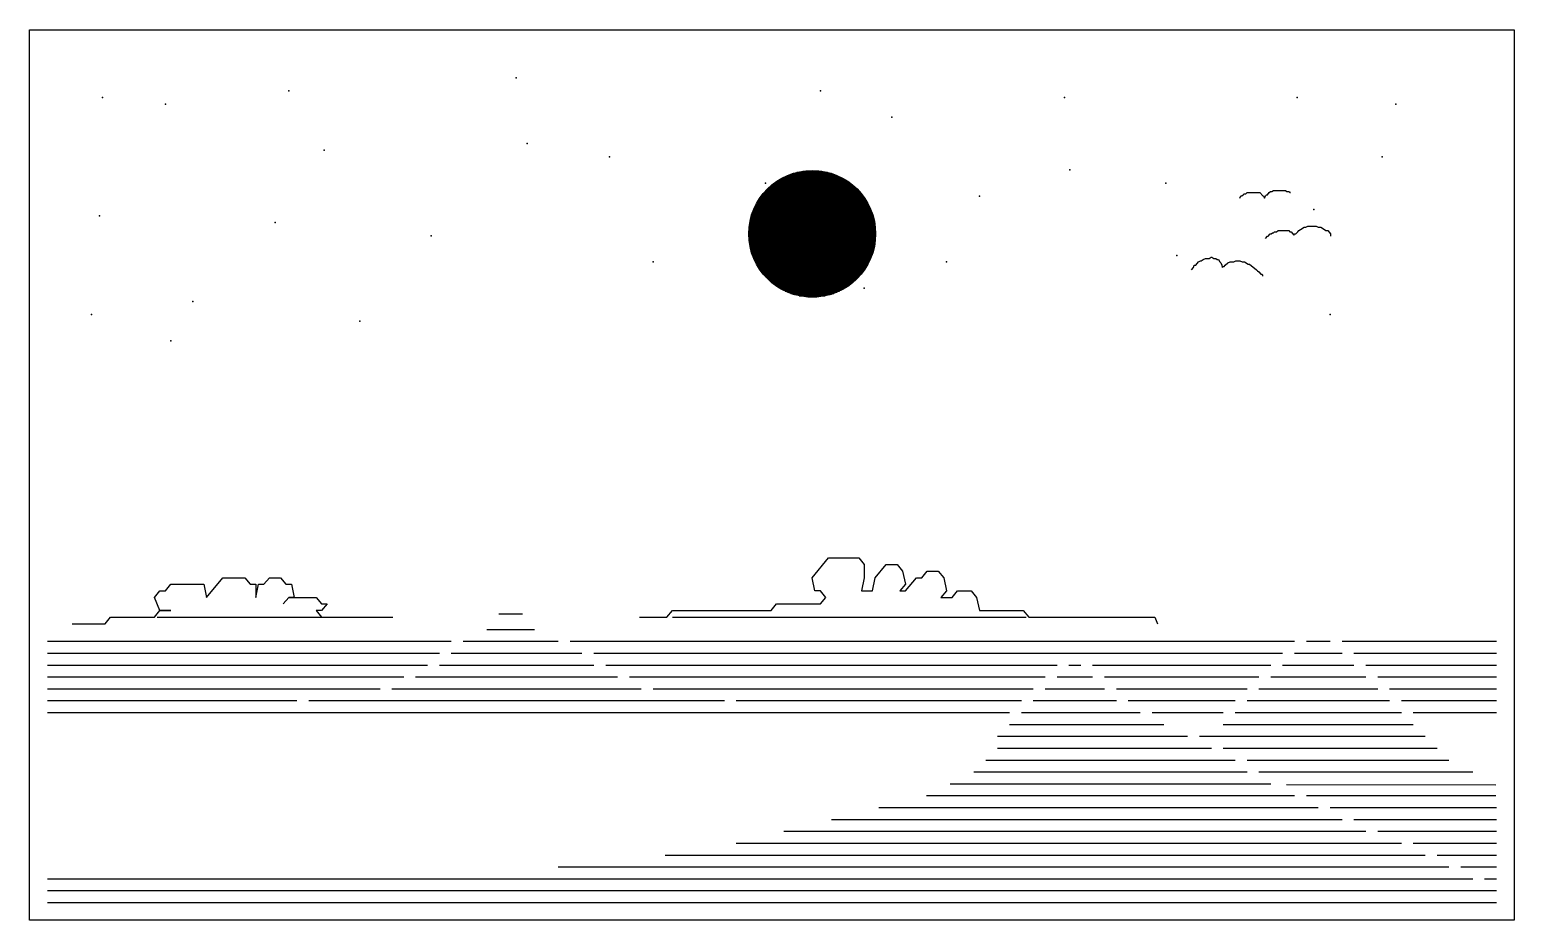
# Model space of a CAD drawing. Extents: x 0.9 to 13.4, y 1.3 to 8.8.
import ezdxf

# ---------------------------------------------------------------- set-up
doc = ezdxf.new("R2010")
doc.units = 0
doc.header["$MEASUREMENT"] = 0
doc.layers.get('0').update_dxf_attribs({"linetype": 'CONTINUOUS'})
for name, color, linetype in [('1', 1, 'CONTINUOUS'), ('2', 2, 'CONTINUOUS'), ('3', 3, 'CONTINUOUS'), ('4', 4, 'CONTINUOUS'), ('6', 6, 'CONTINUOUS'), ('7', 7, 'CONTINUOUS')]:
    doc.layers.add(name, color=color, linetype=linetype)

# ---------------------------------------------------------------- blocks, each defined once
blk = doc.blocks.new('*X1')
for p, q in [((9.9, 5.63), (10.285, 5.63)), ((9.928, 5.64), (10.257, 5.64)), ((9.963, 5.65), (10.222, 5.65)), ((10.013, 5.66), (10.172, 5.66)), ((9.715, 5.51), (10.469, 5.51)), ((9.726, 5.52), (10.459, 5.52)), ((9.736, 5.53), (10.448, 5.53)), ((9.748, 5.54), (10.437, 5.54)), ((9.76, 5.55), (10.424, 5.55)), ((9.773, 5.56), (10.411, 5.56)), ((9.787, 5.57), (10.398, 5.57)), ((9.802, 5.58), (10.383, 5.58)), ((9.818, 5.59), (10.367, 5.59)), ((9.835, 5.6), (10.349, 5.6)), ((9.854, 5.61), (10.33, 5.61)), ((9.876, 5.62), (10.309, 5.62)), ((9.62, 5.38), (10.565, 5.38)), ((9.625, 5.39), (10.56, 5.39)), ((9.631, 5.4), (10.554, 5.4)), ((9.637, 5.41), (10.548, 5.41)), ((9.643, 5.42), (10.542, 5.42)), ((9.649, 5.43), (10.535, 5.43)), ((9.656, 5.44), (10.528, 5.44)), ((9.664, 5.45), (10.521, 5.45)), ((9.671, 5.46), (10.513, 5.46)), ((9.679, 5.47), (10.506, 5.47)), ((9.687, 5.48), (10.497, 5.48)), ((9.696, 5.49), (10.488, 5.49)), ((9.706, 5.5), (10.479, 5.5)), ((9.574, 5.26), (10.61, 5.26)), ((9.577, 5.27), (10.608, 5.27)), ((9.58, 5.28), (10.605, 5.28)), ((9.582, 5.29), (10.602, 5.29)), ((9.586, 5.3), (10.599, 5.3)), ((9.589, 5.31), (10.596, 5.31)), ((9.593, 5.32), (10.592, 5.32)), ((9.597, 5.33), (10.588, 5.33)), ((9.601, 5.34), (10.584, 5.34)), ((9.605, 5.35), (10.58, 5.35)), ((9.61, 5.36), (10.575, 5.36)), ((9.615, 5.37), (10.57, 5.37)), ((9.559, 5.16), (10.625, 5.16)), ((9.559, 5.15), (10.626, 5.15)), ((9.559, 5.14), (10.626, 5.14)), ((9.559, 5.13), (10.626, 5.13)), ((9.56, 5.17), (10.625, 5.17)), ((9.561, 5.18), (10.624, 5.18)), ((9.562, 5.19), (10.623, 5.19)), ((9.563, 5.2), (10.622, 5.2)), ((9.564, 5.21), (10.62, 5.21)), ((9.566, 5.22), (10.619, 5.22)), ((9.568, 5.23), (10.617, 5.23)), ((9.57, 5.24), (10.615, 5.24)), ((9.572, 5.25), (10.613, 5.25)), ((9.559, 5.12), (10.626, 5.12)), ((9.559, 5.11), (10.625, 5.11)), ((9.56, 5.1), (10.625, 5.1)), ((9.56, 5.09), (10.624, 5.09)), ((9.561, 5.08), (10.623, 5.08)), ((9.562, 5.07), (10.622, 5.07)), ((9.564, 5.06), (10.621, 5.06)), ((9.565, 5.05), (10.62, 5.05)), ((9.567, 5.04), (10.618, 5.04)), ((9.569, 5.03), (10.616, 5.03)), ((9.571, 5.02), (10.614, 5.02)), ((9.573, 5.01), (10.612, 5.01)), ((9.575, 5), (10.609, 5)), ((9.578, 4.99), (10.607, 4.99)), ((9.581, 4.98), (10.604, 4.98)), ((9.584, 4.97), (10.601, 4.97)), ((9.587, 4.96), (10.597, 4.96)), ((9.591, 4.95), (10.594, 4.95)), ((9.595, 4.94), (10.59, 4.94)), ((9.598, 4.93), (10.586, 4.93)), ((9.603, 4.92), (10.582, 4.92)), ((9.607, 4.91), (10.577, 4.91)), ((9.612, 4.9), (10.573, 4.9)), ((9.617, 4.89), (10.568, 4.89)), ((9.622, 4.88), (10.563, 4.88)), ((9.628, 4.87), (10.557, 4.87)), ((9.633, 4.86), (10.551, 4.86)), ((9.639, 4.85), (10.545, 4.85)), ((9.646, 4.84), (10.539, 4.84)), ((9.653, 4.83), (10.532, 4.83)), ((9.66, 4.82), (10.525, 4.82)), ((9.667, 4.81), (10.518, 4.81)), ((9.675, 4.8), (10.51, 4.8)), ((9.683, 4.79), (10.502, 4.79)), ((9.691, 4.78), (10.493, 4.78)), ((9.7, 4.77), (10.484, 4.77)), ((9.71, 4.76), (10.475, 4.76)), ((9.72, 4.75), (10.465, 4.75)), ((9.731, 4.74), (10.454, 4.74)), ((9.742, 4.73), (10.443, 4.73)), ((9.754, 4.72), (10.431, 4.72)), ((9.766, 4.71), (10.419, 4.71)), ((9.779, 4.7), (10.405, 4.7)), ((9.794, 4.69), (10.391, 4.69)), ((9.809, 4.68), (10.376, 4.68)), ((9.826, 4.67), (10.359, 4.67)), ((9.844, 4.66), (10.341, 4.66)), ((9.864, 4.65), (10.321, 4.65)), ((9.886, 4.64), (10.298, 4.64)), ((9.912, 4.63), (10.273, 4.63)), ((9.943, 4.62), (10.242, 4.62)), ((9.983, 4.61), (10.202, 4.61)), ((10.054, 4.6), (10.13, 4.6))]:
    blk.add_line(p, q)

msp = doc.modelspace()

# ---------------------------------------------------------------- linework, layer by layer
at = {"layer": '1'}
for p, q in [((4.8, 3.832), (5, 3.832)), ((4.701, 3.7), (5.101, 3.7)), ((4.501, 3.6), (5.301, 3.6)), ((4.301, 3.4), (5.601, 3.4)), ((4.401, 3.5), (5.501, 3.5)), ((4.101, 3.3), (5.801, 3.3)), ((3.901, 3.2), (6.001, 3.2)), ((3.201, 3.1), (6.701, 3.1)), ((1.001, 3), (9.101, 3)), ((10.301, 3), (10.901, 3)), ((12.501, 3), (13.201, 3))]:
    msp.add_line(p, q, dxfattribs=at)
at = {"layer": '2'}
for p, q in [((1.001, 3.3), (4.001, 3.3)), ((5.901, 3.3), (9.401, 3.3)), ((9.901, 3.3), (11.201, 3.3)), ((12.201, 3.3), (13.201, 3.3)), ((1.001, 3.2), (3.801, 3.2)), ((6.101, 3.2), (9.301, 3.2)), ((10.001, 3.2), (11.101, 3.2)), ((12.301, 3.2), (13.201, 3.2)), ((1.001, 3.1), (3.101, 3.1)), ((6.801, 3.1), (9.201, 3.1)), ((10.101, 3.1), (11.001, 3.1)), ((12.401, 3.1), (13.201, 3.1))]:
    msp.add_line(p, q, dxfattribs=at)
msp.add_circle((7.44, 7.031), 0.534, dxfattribs=at)
for p in [(4.948, 8.345), (1.463, 8.178), (3.032, 8.234), (7.509, 8.234), (9.563, 8.178), (11.524, 8.178), (1.994, 8.123), (8.109, 8.012), (12.355, 8.123), (5.04, 7.791), (3.332, 7.735), (5.732, 7.68), (12.24, 7.68), (9.609, 7.569), (7.048, 7.458), (10.417, 7.458), (8.848, 7.348), (1.44, 7.182), (2.917, 7.126), (11.663, 7.237), (4.232, 7.015), (6.101, 6.794), (8.571, 6.794), (10.509, 6.849), (7.878, 6.572), (2.224, 6.462), (1.371, 6.351), (3.632, 6.295), (11.801, 6.351), (2.04, 6.129)]:
    msp.add_point(p, dxfattribs=at)
at = {"layer": '3'}
for p, q in [((9.601, 3.4), (9.701, 3.4)), ((9.501, 3.3), (9.801, 3.3)), ((9.401, 3.2), (9.901, 3.2)), ((9.301, 3.1), (10.001, 3.1)), ((9.101, 2.9), (10.401, 2.9)), ((9.201, 3), (10.201, 3)), ((9.001, 2.8), (10.601, 2.8)), ((9.001, 2.7), (10.801, 2.7)), ((8.901, 2.6), (11.001, 2.6)), ((8.601, 2.4), (11.301, 2.4)), ((8.801, 2.5), (11.101, 2.5)), ((8.401, 2.3), (11.501, 2.3)), ((8.001, 2.2), (11.701, 2.2)), ((7.601, 2.1), (11.901, 2.1)), ((6.801, 1.9), (12.401, 1.9)), ((7.201, 2), (12.101, 2)), ((6.201, 1.8), (12.601, 1.8)), ((5.301, 1.7), (12.801, 1.7)), ((1.001, 1.6), (13.001, 1.6)), ((1.001, 1.5), (13.201, 1.5)), ((1.001, 1.4), (13.201, 1.4))]:
    msp.add_line(p, q, dxfattribs=at)
at = {"layer": '4'}
for p, q in [((1.001, 3.6), (4.401, 3.6)), ((5.401, 3.6), (11.501, 3.6)), ((11.901, 3.6), (13.201, 3.6)), ((1.001, 3.5), (4.301, 3.5)), ((1.001, 3.4), (4.201, 3.4)), ((5.601, 3.5), (11.401, 3.5)), ((5.701, 3.4), (9.501, 3.4)), ((9.801, 3.4), (11.301, 3.4)), ((12.001, 3.5), (13.201, 3.5)), ((12.101, 3.4), (13.201, 3.4))]:
    msp.add_line(p, q, dxfattribs=at)
at = {"layer": '6'}
for p, q in [((11.601, 3.6), (11.801, 3.6)), ((11.401, 3.4), (12.001, 3.4)), ((11.501, 3.5), (11.901, 3.5)), ((11.301, 3.3), (12.101, 3.3)), ((11.201, 3.2), (12.201, 3.2)), ((11.101, 3.1), (12.301, 3.1)), ((10.901, 2.9), (12.501, 2.9)), ((11.001, 3), (12.401, 3)), ((10.701, 2.8), (12.601, 2.8)), ((10.901, 2.7), (12.701, 2.7)), ((11.101, 2.6), (12.801, 2.6)), ((11.201, 2.5), (13.001, 2.5)), ((11.433, 2.394), (13.196, 2.391)), ((11.601, 2.3), (13.196, 2.302)), ((11.801, 2.2), (13.201, 2.2)), ((12.001, 2.1), (13.201, 2.1)), ((12.201, 2), (13.201, 2)), ((12.501, 1.9), (13.201, 1.9)), ((12.701, 1.8), (13.201, 1.8)), ((12.901, 1.7), (13.201, 1.7)), ((13.101, 1.6), (13.201, 1.6))]:
    msp.add_line(p, q, dxfattribs=at)
at = {"layer": '7'}
for p, q in [((0.851, 1.25), (0.851, 8.75)), ((0.851, 8.75), (13.351, 8.75)), ((13.351, 8.75), (13.351, 1.25)), ((11.092, 7.368), (11.103, 7.378)), ((11.103, 7.378), (11.209, 7.378)), ((11.209, 7.378), (11.233, 7.35)), ((11.272, 7.359), (11.288, 7.378)), ((11.288, 7.378), (11.299, 7.387)), ((11.299, 7.387), (11.311, 7.387)), ((11.311, 7.387), (11.323, 7.397)), ((11.323, 7.397), (11.425, 7.397)), ((11.425, 7.397), (11.436, 7.387)), ((11.436, 7.387), (11.452, 7.387)), ((11.452, 7.387), (11.46, 7.378)), ((11.46, 7.378), (11.468, 7.378)), ((11.468, 7.378), (11.464, 7.378)), ((11.041, 7.331), (11.049, 7.35)), ((11.049, 7.35), (11.056, 7.35)), ((11.056, 7.35), (11.068, 7.359)), ((11.068, 7.359), (11.076, 7.368)), ((11.076, 7.368), (11.092, 7.368)), ((11.233, 7.35), (11.241, 7.35)), ((11.241, 7.35), (11.248, 7.331)), ((11.248, 7.331), (11.256, 7.35)), ((11.256, 7.35), (11.264, 7.359)), ((11.264, 7.359), (11.272, 7.359)), ((11.256, 6.992), (11.272, 7.011)), ((11.272, 7.011), (11.28, 7.011)), ((11.28, 7.011), (11.295, 7.03)), ((11.295, 7.03), (11.303, 7.03)), ((11.303, 7.03), (11.315, 7.039)), ((11.315, 7.039), (11.323, 7.039)), ((11.323, 7.039), (11.331, 7.049)), ((11.331, 7.049), (11.35, 7.049)), ((11.35, 7.049), (11.362, 7.058)), ((11.362, 7.058), (11.452, 7.058)), ((11.452, 7.058), (11.46, 7.049)), ((11.46, 7.049), (11.472, 7.049)), ((11.472, 7.049), (11.495, 7.021)), ((11.495, 7.021), (11.503, 7.03)), ((11.503, 7.03), (11.511, 7.03)), ((11.511, 7.03), (11.519, 7.039)), ((11.519, 7.039), (11.53, 7.049)), ((11.53, 7.049), (11.538, 7.058)), ((11.538, 7.058), (11.55, 7.068)), ((11.55, 7.068), (11.581, 7.086)), ((11.581, 7.086), (11.597, 7.086)), ((11.597, 7.086), (11.613, 7.096)), ((11.613, 7.096), (11.683, 7.096)), ((11.683, 7.096), (11.699, 7.086)), ((11.699, 7.086), (11.722, 7.086)), ((11.722, 7.086), (11.754, 7.068)), ((11.754, 7.068), (11.765, 7.058)), ((11.765, 7.058), (11.781, 7.058)), ((11.781, 7.058), (11.804, 7.03)), ((11.804, 7.03), (11.804, 7.011)), ((10.649, 6.748), (10.657, 6.767)), ((10.657, 6.767), (10.669, 6.767)), ((10.669, 6.767), (10.692, 6.795)), ((10.692, 6.795), (10.708, 6.804)), ((10.708, 6.804), (10.716, 6.804)), ((10.716, 6.804), (10.731, 6.814)), ((10.731, 6.814), (10.751, 6.823)), ((10.751, 6.823), (10.782, 6.823)), ((10.782, 6.823), (10.798, 6.833)), ((10.798, 6.833), (10.806, 6.833)), ((10.806, 6.833), (10.822, 6.823)), ((10.822, 6.823), (10.837, 6.823)), ((10.837, 6.823), (10.849, 6.814)), ((10.849, 6.814), (10.861, 6.814)), ((10.861, 6.814), (10.872, 6.795)), ((10.872, 6.795), (10.88, 6.786)), ((10.88, 6.786), (10.888, 6.767)), ((10.888, 6.767), (10.892, 6.748)), ((10.892, 6.748), (10.9, 6.757)), ((10.9, 6.757), (10.908, 6.757)), ((10.908, 6.757), (10.916, 6.767)), ((10.916, 6.767), (10.939, 6.786)), ((10.939, 6.786), (10.959, 6.795)), ((10.959, 6.795), (10.99, 6.795)), ((10.99, 6.795), (11.006, 6.804)), ((11.006, 6.804), (11.041, 6.804)), ((11.041, 6.804), (11.06, 6.795)), ((11.06, 6.795), (11.08, 6.795)), ((11.08, 6.795), (11.111, 6.776)), ((11.111, 6.776), (11.123, 6.776)), ((11.123, 6.776), (11.182, 6.729)), ((10.634, 6.729), (10.649, 6.748)), ((11.182, 6.729), (11.19, 6.72)), ((11.19, 6.72), (11.201, 6.71)), ((11.201, 6.71), (11.217, 6.692)), ((11.217, 6.692), (11.225, 6.692)), ((11.225, 6.692), (11.233, 6.682)), ((11.233, 6.682), (11.229, 6.673)), ((7.44, 4.135), (7.578, 4.302)), ((7.578, 4.302), (7.832, 4.302)), ((7.832, 4.302), (7.878, 4.246)), ((2.34, 3.969), (2.478, 4.135)), ((2.478, 4.135), (2.663, 4.135)), ((2.663, 4.135), (2.709, 4.08)), ((2.824, 4.08), (2.871, 4.135)), ((2.871, 4.135), (2.963, 4.135)), ((2.963, 4.135), (3.009, 4.08)), ((7.463, 4.025), (7.44, 4.135)), ((7.878, 4.135), (7.855, 4.025)), ((7.878, 4.246), (7.878, 4.135)), ((7.948, 4.025), (7.971, 4.135)), ((7.971, 4.135), (8.063, 4.246)), ((8.063, 4.246), (8.155, 4.246)), ((8.155, 4.246), (8.201, 4.191)), ((8.201, 4.191), (8.224, 4.08)), ((8.224, 4.025), (8.317, 4.135)), ((8.317, 4.135), (8.363, 4.135)), ((8.363, 4.135), (8.409, 4.191)), ((8.409, 4.191), (8.501, 4.191)), ((8.501, 4.191), (8.548, 4.135)), ((8.548, 4.135), (8.571, 4.025)), ((1.901, 3.969), (1.948, 4.025)), ((1.948, 4.025), (1.994, 4.025)), ((1.994, 4.025), (2.04, 4.08)), ((2.04, 4.08), (2.317, 4.08)), ((2.317, 4.08), (2.34, 3.969)), ((2.709, 4.08), (2.755, 4.08)), ((2.755, 4.08), (2.755, 3.969)), ((2.755, 3.969), (2.778, 4.08)), ((2.778, 4.08), (2.824, 4.08)), ((3.009, 4.08), (3.055, 4.08)), ((3.055, 4.08), (3.078, 3.969)), ((7.509, 4.025), (7.463, 4.025)), ((7.555, 3.969), (7.509, 4.025)), ((7.855, 4.025), (7.948, 4.025)), ((8.224, 4.08), (8.178, 4.025)), ((8.178, 4.025), (8.224, 4.025)), ((8.571, 4.025), (8.524, 3.969)), ((8.617, 3.969), (8.663, 4.025)), ((8.663, 4.025), (8.778, 4.025)), ((8.778, 4.025), (8.824, 3.969)), ((1.948, 3.858), (1.901, 3.969)), ((3.032, 3.969), (2.986, 3.914)), ((2.986, 3.914), (3.032, 3.969)), ((3.078, 3.969), (3.032, 3.969)), ((3.032, 3.969), (3.263, 3.969)), ((3.263, 3.969), (3.309, 3.914)), ((3.309, 3.914), (3.355, 3.914)), ((3.355, 3.914), (3.309, 3.858)), ((7.094, 3.858), (7.14, 3.914)), ((7.14, 3.914), (7.509, 3.914)), ((7.509, 3.914), (7.555, 3.969)), ((8.524, 3.969), (8.617, 3.969)), ((8.824, 3.969), (8.848, 3.858)), ((1.486, 3.748), (1.532, 3.803)), ((1.532, 3.803), (1.901, 3.803)), ((1.901, 3.803), (1.948, 3.858)), ((1.924, 3.803), (3.309, 3.803)), ((1.948, 3.858), (2.04, 3.858)), ((2.04, 3.858), (1.948, 3.858)), ((3.309, 3.858), (3.263, 3.858)), ((3.263, 3.858), (3.309, 3.803)), ((3.309, 3.803), (3.909, 3.803)), ((5.986, 3.803), (6.217, 3.803)), ((6.217, 3.803), (6.263, 3.858)), ((6.263, 3.858), (7.094, 3.858)), ((6.263, 3.803), (9.24, 3.803)), ((8.848, 3.858), (9.217, 3.858)), ((9.217, 3.858), (9.263, 3.803)), ((9.263, 3.803), (10.324, 3.803)), ((10.324, 3.803), (10.348, 3.748)), ((1.209, 3.748), (1.486, 3.748)), ((13.351, 1.25), (0.851, 1.25))]:
    msp.add_line(p, q, dxfattribs=at)

# ---------------------------------------------------------------- block references
at = {"layer": '2'}
msp.add_blockref('*X1', (-2.652, 1.899), dxfattribs=at)

doc.saveas('drawing.dxf')
